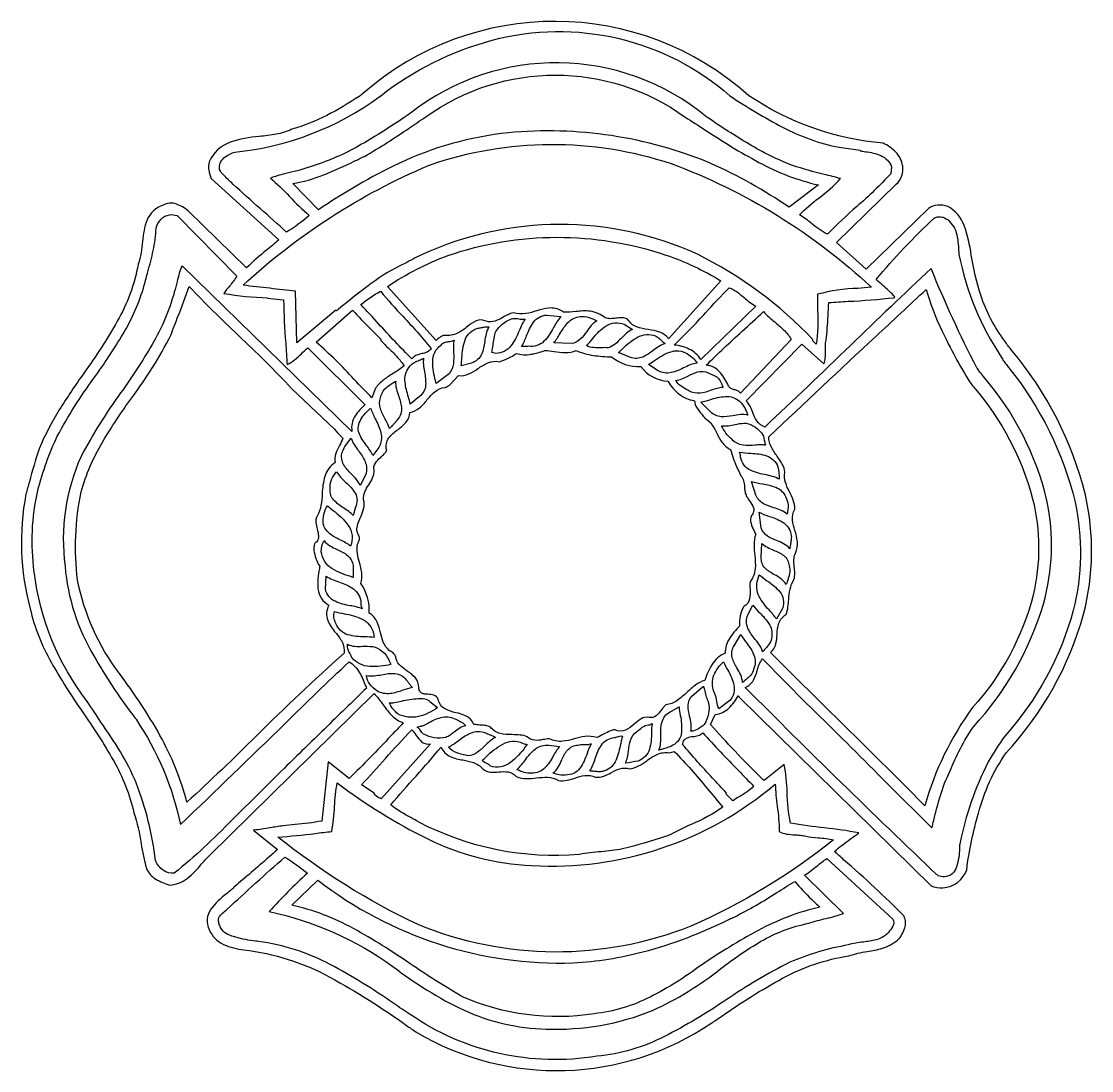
# Model space of a CAD drawing. Extents: x -4 to 118, y -79 to 10.
# Drawn here: x 39.06 to 46.59, y -23.39 to -16 of the extents above; entities that cross this region are included whole.
import ezdxf

# ---------------------------------------------------------------- set-up
doc = ezdxf.new("R2010")
doc.units = 0
doc.header["$MEASUREMENT"] = 0

msp = doc.modelspace()

# ---------------------------------------------------------------- linework, layer by layer
for points in [[(45.9835, -18.2507, -0.081017), (45.8137, -17.9264, -0.037751), (45.7471, -17.6433, 0.048827), (45.6972, -17.436, 0.184), (45.5828, -17.3013, 0.112595), (45.5115, -17.2925, 0.134211), (45.4453, -17.3163), (45.0084, -17.7423), (44.7988, -17.5558), (45.2194, -17.1448, 0.262311), (45.2643, -17.0169, 0.159825), (45.2155, -16.9187, 0.103456), (45.1268, -16.8562, -0.126701), (44.1817, -16.5215, 0.380061), (41.4626, -16.5087, -0.01646), (41.4399, -16.5264, -0.025001), (41.2109, -16.6611, -0.051918), (40.9659, -16.7582, -0.065471), (40.8559, -16.7927, -0.019828), (40.7361, -16.8091, 0.064841), (40.5316, -16.8492, 0.2043), (40.3834, -16.9883, 0.098983), (40.3809, -17.0453, 0.056127), (40.3983, -17.1053), (40.8734, -17.5368, -0.010477), (40.787, -17.6096, 0.027569), (40.6474, -17.7328), (40.2364, -17.3313, 0.077655), (40.153, -17.2845, 0.21717), (40.0594, -17.2918, 0.21006), (39.9464, -17.3964, 0.073882), (39.9151, -17.547, -0.014877), (39.9044, -17.6275, -0.043389), (39.8839, -17.7083, -0.083836), (39.7373, -18.1099, -0.027369), (39.5032, -18.4728, 0.014238), (39.3291, -18.7326, 0.043984), (39.1883, -19.0068, 0.018741), (39.1181, -19.2399, -0.002342), (39.0944, -19.3253, 0.113451), (39.1244, -20.1338, 0.073237), (39.2716, -20.5109, 0.023484), (39.4922, -20.859, -0.023201), (39.7098, -21.202, -0.073381), (39.8539, -21.5697, -0.042068), (39.9047, -21.787, 0.029539), (39.9424, -21.9617, 0.155731), (40.0084, -22.0367, 0.07992), (40.1043, -22.0788, 0.172065), (40.2295, -22.0326, 0.049228), (40.3285, -21.9331, -0.019725), (40.3834, -21.8733), (41.5444, -20.7313, -0.039089), (41.6083, -20.8103, 0.039234), (41.6698, -20.8863, 0.123949), (41.7499, -20.9368, 0.000945), (41.6618, -21.0292, -0.010187), (41.3688, -21.3288), (41.2218, -21.2118), (41.1769, -21.6283, -0.026352), (40.9881, -21.6534, 0.005546), (40.9033, -21.6623, 0.01411), (40.8126, -21.6763, -0.026724), (40.6964, -21.6922), (40.8638, -21.8297, -0.007622), (40.6174, -22.0433, 0.000344), (40.5644, -22.0883, -0.036987), (40.539, -22.1133, -0.008769), (40.5056, -22.141, 0.072732), (40.3965, -22.2486, 0.284811), (40.3834, -22.3932, 0.185066), (40.4855, -22.4972, 0.085042), (40.6284, -22.5348, -0.09555), (41.2337, -22.7279, -0.031132), (41.7733, -23.0684, 0.000483), (41.8384, -23.1132, 0.291379), (43.9209, -23.0493, 0.000771), (43.9906, -23.0023, -0.027966), (44.4197, -22.735, -0.089803), (44.8859, -22.5783, -0.050503), (45.0154, -22.5473, 0.03766), (45.1221, -22.5238, 0.091111), (45.2289, -22.4667, 0.128683), (45.2789, -22.381, 0.19245), (45.2738, -22.2993, 0.022005), (44.8484, -21.9005, -0.000468), (44.7838, -21.8433, -0.026009), (44.8977, -21.7541, 0.00617), (44.9553, -21.7113, 0.019501), (44.7139, -21.6769, -0.01799), (44.4749, -21.6432, -0.045023), (44.4511, -21.4272, 0.038154), (44.4313, -21.2308), (44.2884, -21.3438, 0.000076), (44.2648, -21.3203, -0.019944), (43.9114, -20.9477), (43.9454, -20.8783, 0.181751), (44.0407, -20.8332, 0.078673), (44.1074, -20.7463, -0.048701), (44.1111, -20.7505, -0.152767), (44.1128, -20.7558), (45.4644, -22.0842, 0.126087), (45.5474, -22.0992, 0.296745), (45.7148, -21.9713, -0.041185), (45.7983, -21.5721, -0.089058), (45.9923, -21.1484, 0.119103), (46.5374, -20.1714, 0.118808), (46.55, -19.3312, 0.113757), (46.0305, -18.3128, -0.020532)], [(40.4569, -17.0414, -0.270393), (40.4877, -16.9594, -0.09692), (40.5644, -16.9189, 0.13468), (41.5862, -16.5258, 0.006973), (41.5885, -16.524, -0.101819), (42.3751, -16.1311, -0.249968), (44.0484, -16.5224, 0.025388), (44.4187, -16.7429, 0.072725), (44.8179, -16.8848), (44.9649, -16.9052), (44.9649, -16.9093, 0.007129), (45.0029, -16.9157, -0.067028), (45.1107, -16.9425, -0.207748), (45.1854, -17.0223), (45.1799, -17.0713, -0.027554), (44.941, -17.3023, 0.019215), (44.7348, -17.4973, -0.050231), (44.6221, -17.4203, 0.028868), (44.5388, -17.3598, -0.035335), (44.6745, -17.2419, 0.044576), (44.8274, -17.1053, 0.006361), (44.7118, -17.0753, -0.021533), (44.4898, -17.0128, -0.042896), (44.1835, -16.8629, -0.014093), (43.8943, -16.6779, 0.000014), (43.8852, -16.6719, 0.353044), (41.8006, -16.6445, -0.005119), (41.7683, -16.6667, 0.000014), (41.7597, -16.6724, -0.017096), (41.4568, -16.8637, -0.053787), (41.1374, -17.0073, -0.03755), (40.9604, -17.0606, 0.021888), (40.8148, -17.1012, -0.022429), (40.9484, -17.2304, 0.024205), (41.0884, -17.3653, -0.040033), (40.9278, -17.4823, 0.005807), (40.7447, -17.318, -0.006387), (40.5508, -17.1437, -0.016099), (40.4849, -17.0789, -0.094328)], [(44.4653, -17.3068, 0.043773), (43.9143, -16.9984, 0.12303), (42.4878, -16.7828, 0.083784), (41.7192, -16.9983, 0.03933), (41.1524, -17.3258), (40.9714, -17.1394, 0.056893), (41.1914, -17.0783, 0.018387), (41.4047, -16.9828, -0.001961), (41.4763, -16.9488, 0.020922), (41.7933, -16.7477, -0.002959), (41.9083, -16.6708, -0.322998), (43.734, -16.6723, -0.002857), (43.872, -16.7608, 0.022806), (44.2526, -16.9913, 0.066234), (44.6709, -17.1502)], [(41.9269, -17.0128, 0.015779), (41.9342, -17.0102, -0.165546), (43.6347, -16.9996, -0.099408), (45.0438, -17.8703, -0.005844), (44.9491, -17.8779, 0.05464), (44.6654, -17.9193, 0.01019), (44.6659, -18.0343, -0.04589), (44.6559, -18.2718), (44.6273, -18.2418), (44.6314, -18.2378, 0.087466), (43.8209, -17.6381, 0.217993), (41.8776, -17.6418, 0.012746), (41.7608, -17.7028, 0.052682), (41.523, -17.8446, 0.015207), (41.2936, -18.0254, -0.000055), (41.2803, -18.0363), (41.2749, -18.0322), (41.0013, -18.2623), (40.9904, -17.8988, 0.006166), (40.8115, -17.8778, -0.007259), (40.6229, -17.8553, -0.085882)], [(45.9824, -21.0305, 0.015808), (45.8659, -21.2118, 0.067042), (45.6658, -21.7902, 0.003596), (45.6639, -21.8188, -0.067129), (45.6442, -21.951, -0.126356), (45.6135, -21.9996, -0.177775), (45.5583, -22.0203, -0.083272), (45.5134, -22.0148, -0.006835), (44.1564, -20.6878, 0.164305), (44.2143, -20.6371, 0.062635), (44.24, -20.5704, -0.02765), (44.2548, -20.5257, -0.086286), (44.2789, -20.4863), (44.5824, -20.7953, -0.005252), (45.092, -21.3004, 0.002981), (45.4698, -21.6773, 0.001186), (45.4832, -21.6237, -0.014306), (45.53, -21.4486, -0.041372), (45.5964, -21.2798, -0.054205), (45.7617, -20.9651, 0.113739), (46.2548, -20.1006, 0.120257), (46.2795, -19.3727, 0.120115), (45.8334, -18.4991, -0.004887), (45.8033, -18.4612, -0.033212), (45.7863, -18.437, -0.023029), (45.4644, -17.7382, 0.003422), (44.8972, -18.2793, -0.003801), (44.2938, -18.8543, -0.157676), (44.238, -18.8111, -0.060214), (44.2096, -18.7516, 0.029877), (44.1908, -18.7078, 0.088158), (44.1618, -18.6692), (44.5538, -18.2718), (44.7103, -18.4093, 0.082388), (44.7194, -18.3678, 0.021469), (44.7203, -18.3196, -0.013392), (44.7207, -18.2796, -0.044993), (44.7253, -18.2418, 0.023006), (44.7388, -18.0725, -0.006871), (44.7444, -17.9778, -0.002235), (44.8795, -17.9693, 0.014561), (45.2044, -17.9438), (45.2099, -17.9383, 0.028739), (45.1244, -17.8575, -0.008687), (45.0778, -17.8158, -0.031616), (45.4848, -17.3843, -0.175093), (45.5195, -17.3741, -0.06929), (45.5583, -17.3803, -0.112998), (45.6042, -17.4179, -0.058534), (45.6359, -17.4687, -0.04978), (45.6514, -17.5347, -0.018103), (45.6573, -17.5999, 0.006498), (45.6604, -17.6402, 0.097507), (45.9598, -18.3643, 0.043618), (45.9774, -18.392, 0.005638), (46.0118, -18.4381, -0.110967), (46.4773, -19.3829, -0.115433), (46.4642, -20.1468, -0.11715)], [(42.3338, -18.1098, 0.214035), (42.2623, -18.107, 0.072277), (42.2008, -18.1474, -0.057609), (42.1324, -18.1935, -0.14113), (42.0393, -18.2095, 0.134196), (42.0219, -18.2142, 0.042403), (42.0027, -18.2265, 0.027593), (41.9808, -18.2449), (41.6383, -17.8648, -0.05611), (42.0635, -17.6468, -0.164796), (43.5971, -17.6432, -0.05781), (43.9849, -17.8253), (43.6174, -18.2323, 0.147657), (43.552, -18.1858, 0.048894), (43.4738, -18.1686, -0.05821), (43.3917, -18.1495, -0.176517), (43.3288, -18.0948, 0.111075), (43.2881, -18.0856, 0.034532), (43.2451, -18.0885, -0.028538), (43.2068, -18.0914, -0.095253), (43.1709, -18.0853, 0.136956), (43.065, -18.0389, 0.061899), (42.9653, -18.0416, -0.044795), (42.8769, -18.0458, 0.014451), (42.8726, -18.042, 0.020435), (42.8688, -18.0391, 0.060589), (42.8655, -18.0372, 0.147153), (42.7738, -18.0164, 0.059812), (42.6895, -18.0358, -0.040572), (42.613, -18.0553, -0.099495), (42.5244, -18.0513, 0.067222), (42.4868, -18.0634, 0.021619), (42.4513, -18.0822, -0.052749), (42.3961, -18.1086, -0.153006)], [(41.2708, -19.1048, 0.178241), (41.1974, -19.2022, 0.059819), (41.1793, -19.3222, -0.028171), (41.1702, -19.406, -0.092302), (41.1429, -19.4818, 0.148261), (41.1345, -19.5263, 0.045651), (41.1439, -19.5722, -0.056435), (41.1532, -19.6203, -0.191452), (41.1392, -19.6638, -0.009183), (41.1367, -19.6654, 0.03683), (41.1294, -19.6705, 0.122486), (41.1238, -19.6778, 0.081597), (41.1211, -19.721, 0.109967), (41.1619, -19.8343, -0.000919), (41.1592, -19.8511, 0.073098), (41.1494, -19.9939, 0.240061), (41.2259, -20.1093, 0.212414), (41.2178, -20.2162, 0.08135), (41.272, -20.3, -0.051912), (41.319, -20.367, -0.159067), (41.3334, -20.4468, 0.013786), (40.7168, -21.0285, -0.009505), (40.2268, -21.4962, 0.064293), (40.0373, -21.0251, 0.035254), (39.7518, -20.5898, -0.114716), (39.4578, -19.9323, -0.081739), (39.4823, -19.3103, -0.065109), (39.6326, -18.961, -0.022472), (39.8389, -18.6488, 0.042114), (40.1139, -18.2078, -0.009522), (40.1663, -18.0714, 0.021787), (40.2418, -17.8648, 0.013293), (40.588, -18.2081, -0.015299), (40.9659, -18.5848), (41.2654, -18.8693, 0.01651), (41.3095, -18.9181, -0.001749), (41.3239, -18.9333, -0.037008), (41.3007, -18.9841, 0.044045), (41.2754, -19.0407, 0.123626)], [(41.8234, -18.3603), (41.8098, -18.3752, -0.010062), (41.5763, -18.1273, 0.003773), (41.4518, -17.9928, -0.054341), (41.5893, -17.8988, 0.012402), (41.7482, -18.0766, -0.019035), (41.9459, -18.3017, -0.155431), (41.9175, -18.327, -0.055286), (41.8816, -18.3374, 0.031124), (41.8519, -18.345, 0.086764)], [(44.0434, -17.8743, -0.073277), (44.0991, -17.9034, -0.024525), (44.1481, -17.9428, 0.015107), (44.187, -17.9749, 0.044706), (44.2299, -18.0023), (43.8433, -18.3793, 0.151017), (43.7603, -18.3053, 0.086217), (43.6568, -18.2772, 0.019421), (43.8771, -18.0497, -0.011633)], [(44.4449, -20.1733, 0.046422), (44.4571, -20.1211, 0.015917), (44.4626, -20.0688, -0.032315), (44.4718, -19.9966, -0.09352), (44.4994, -19.9283, 0.06481), (44.5047, -19.8811, 0.023963), (44.5016, -19.8367, -0.033284), (44.4989, -19.7886, -0.098072), (44.5089, -19.7418, 0.138775), (44.523, -19.66, 0.050912), (44.5054, -19.5835, -0.053807), (44.4884, -19.5088, -0.154682), (44.5048, -19.4328, 0.092459), (44.494, -19.369, 0.031847), (44.4681, -19.3112, -0.043052), (44.4398, -19.2454, -0.124325), (44.4354, -19.1728, 0.106361), (44.4168, -19.1149, 0.031863), (44.3811, -19.0609, -0.040723), (44.3401, -18.9971, -0.125274), (44.3224, -18.9238, -0.003207), (45.0745, -18.2173, 0.000732), (45.4304, -17.8852, 0.04959), (45.5401, -18.174, 0.031191), (45.7393, -18.5413, 0.020657), (45.7652, -18.5739, -0.113187), (46.179, -19.3598, -0.11863), (46.1827, -20.0374, -0.121985), (45.7559, -20.8297, 0.089576), (45.4208, -21.5207, 0.003338), (44.7101, -20.8147, -0.000972), (44.3333, -20.4428, 0.158951), (44.3709, -20.3841, 0.051071), (44.3808, -20.3138, -0.064874), (44.3933, -20.2354, -0.18854)], [(41.5539, -18.5808), (41.5294, -18.6488, -0.006862), (41.404, -18.5187, 0.027646), (41.1374, -18.2568), (41.3933, -18.0322, 0.016386), (41.5162, -18.1598, -0.005571), (41.5934, -18.2378), (41.5893, -18.2418, 0.018432), (41.651, -18.3047, -0.015449), (41.7079, -18.3621, -0.049526), (41.7554, -18.4242, -0.037125), (41.6807, -18.4759, 0.024597), (41.6119, -18.5221, 0.076574)], [(42.7599, -18.0663), (42.8579, -18.0758, 0.042628), (42.8078, -18.1534, -0.07202), (42.7397, -18.2509, -0.23901), (42.6314, -18.2859, -0.045187), (42.6031, -18.2867, 0.031614), (42.5829, -18.2868, 0.041634), (42.6178, -18.2121, -0.068824), (42.6672, -18.1156, -0.224953)], [(44.0393, -18.5658, 0.072475), (43.9813, -18.4719, 0.197958), (43.8814, -18.4188, -0.011134), (44.1346, -18.1802, 0.00429), (44.2843, -18.0418, 0.035739), (44.3636, -18.1145, -0.022155), (44.4265, -18.1703, -0.063077), (44.4803, -18.2378), (44.1223, -18.6148, 0.121517), (44.1029, -18.5998, 0.038243), (44.0794, -18.5914, -0.050049), (44.0553, -18.5825, -0.180086)], [(42.3529, -18.1493, 0.081625), (42.3326, -18.1987, 0.025186), (42.3227, -18.2533, -0.073806), (42.3009, -18.3415, -0.206789), (42.2304, -18.4038), (42.1569, -18.4242, 0.014509), (42.1624, -18.3672, -0.072987), (42.1843, -18.2407, -0.250445), (42.2753, -18.1588, 0.027341), (42.3004, -18.1541, -0.024309), (42.3258, -18.1493, -0.067281)], [(42.3869, -18.2418, -0.049084), (42.397, -18.1922, -0.132307), (42.4223, -18.1547, -0.10923), (42.4912, -18.1013, -0.195066), (42.5734, -18.0948), (42.6074, -18.0948, 0.039757), (42.5848, -18.1338, 0.011528), (42.5646, -18.1782, -0.069028), (42.507, -18.2834, -0.2249), (42.4019, -18.3358), (42.3733, -18.3303, -0.004417), (42.3795, -18.2905, 0.006038)], [(42.9953, -18.0758, -0.137527), (43.1124, -18.1057, 0.078855), (43.0727, -18.1396, 0.025712), (43.0408, -18.1813, -0.053321), (42.9954, -18.2364, -0.161131), (42.9314, -18.2663), (42.8089, -18.2623, 0.040136), (42.8526, -18.1977, -0.058412), (42.9088, -18.119, -0.17745)], [(43.3043, -18.1302), (43.3628, -18.1683, 0.093495), (43.3201, -18.1934, 0.02784), (43.2824, -18.23, -0.032299), (43.2406, -18.2699, -0.104466), (43.1913, -18.2963, 0.028183), (43.1439, -18.296, -0.030221), (43.089, -18.2953, -0.105064), (43.0389, -18.2813, 0.019739), (43.0843, -18.2308, -0.078093), (43.1765, -18.1422, -0.234172)], [(43.5098, -18.2078, -0.091668), (43.5392, -18.2216, -0.034699), (43.5627, -18.2415, 0.044059), (43.5929, -18.2663, 0.064956), (43.5489, -18.2872, 0.020234), (43.5077, -18.3161, -0.063132), (43.4347, -18.3614, -0.185298), (43.3479, -18.3643), (43.2648, -18.3303, 0.00219), (43.281, -18.3146, -0.058171), (43.3829, -18.2299, -0.209342)], [(42.0739, -18.4773), (41.9813, -18.5467, 0.001898), (41.9769, -18.5286, -0.065699), (41.9566, -18.3947, -0.254835), (42.0153, -18.2772, -0.138832), (42.0404, -18.2584, -0.061752), (42.0674, -18.2529, 0.02795), (42.0873, -18.2497, 0.071344), (42.1079, -18.2418, 0.058893), (42.1029, -18.2826, 0.015684), (42.1037, -18.3289, -0.042094), (42.1023, -18.4092, -0.154617)], [(43.8719, -20.6388, 0.097087), (43.8056, -20.6717, 0.029104), (43.7464, -20.7225, -0.038796), (43.6778, -20.78, -0.12892), (43.5983, -20.8103, 0.057931), (43.5814, -20.8268, 0.016245), (43.5655, -20.8474, -0.069943), (43.5301, -20.8876, -0.234825), (43.4799, -20.8987, 0.176596), (43.4234, -20.9093, 0.052179), (43.3744, -20.9462, -0.076426), (43.3145, -20.9884, -0.2262), (43.2403, -20.9858, 0.099556), (43.226, -20.9871, 0.038248), (43.2074, -20.9936, 0.019369), (43.1628, -21.0156, -0.023002), (43.1124, -21.0403, 0.105917), (43.0281, -21.0328, 0.041377), (42.9524, -21.0499, -0.052873), (42.8696, -21.0672, -0.132033), (42.7789, -21.0498, 0.035035), (42.7327, -21.0553, -0.063928), (42.6748, -21.0601, -0.187226), (42.6224, -21.0348, 0.071741), (42.5718, -21.0229, 0.02166), (42.5172, -21.0202, -0.056391), (42.432, -21.0121, -0.18025), (42.3624, -20.9668, 0.092897), (42.3299, -20.9562, 0.024724), (42.2917, -20.9527, -0.036986), (42.2454, -20.9477, 0.182341), (42.193, -20.8896, 0.063525), (42.1207, -20.8657, -0.07533), (42.0444, -20.8393, -0.206081), (41.9949, -20.7708, 0.22097), (41.9648, -20.7424, 0.070027), (41.9235, -20.7362, -0.022898), (41.9001, -20.7342, -0.083634), (41.8799, -20.7281, -0.14817), (41.8653, -20.714, -0.116323), (41.8588, -20.6878, 0.18796), (41.8332, -20.6177, 0.066392), (41.7771, -20.5722, -0.044774), (41.7297, -20.5361, -0.141695), (41.6998, -20.4865, -0.009487), (41.6984, -20.4801, 0.10536), (41.6897, -20.4577, 0.081935), (41.6781, -20.4453, 0.026628), (41.664, -20.4357, -0.026989), (41.6508, -20.4267, -0.127686), (41.6089, -20.3701, -0.044156), (41.5896, -20.3035, 0.054778), (41.5664, -20.2278, 0.144014), (41.5104, -20.1637, 0.163048), (41.4518, -19.9568, 0.097921), (41.4571, -19.8786, 0.037928), (41.4414, -19.8081, -0.032178), (41.427, -19.7452, -0.089687), (41.4286, -19.6787, -0.050863), (41.4312, -19.6712, -0.015785), (41.4348, -19.6637, 0.035566), (41.4403, -19.6518, 0.101903), (41.4423, -19.6383, 0.072761), (41.4392, -19.6256, 0.01848), (41.4332, -19.6118, -0.018712), (41.4269, -19.5976, -0.070117), (41.4235, -19.584, -0.095172), (41.4298, -19.5362, -0.030452), (41.4483, -19.4903, 0.045779), (41.4707, -19.4312, 0.126617), (41.4709, -19.3648, -0.132695), (41.4793, -19.3107, -0.041853), (41.5066, -19.2614, 0.038131), (41.5337, -19.2131, 0.117346), (41.5444, -19.1592, -0.216861), (41.5535, -19.1077, -0.064775), (41.5909, -19.0677, 0.027224), (41.6162, -19.0432, 0.100721), (41.6329, -19.0163, -0.225429), (41.6475, -18.9309, -0.077811), (41.7103, -18.8731, 0.057435), (41.768, -18.8227, 0.179598), (41.7948, -18.7523, 0.142186), (41.8641, -18.7201, 0.046659), (41.9166, -18.6639, -0.050318), (41.971, -18.6061, -0.151983), (42.0439, -18.5753, 0.046437), (42.0579, -18.5698, 0.020532), (42.0739, -18.5603), (42.1378, -18.4923, 0.137514), (42.2101, -18.4805, 0.043672), (42.2749, -18.4426, -0.050839), (42.3456, -18.4023, -0.153914), (42.4264, -18.3943, 0.089916), (42.5448, -18.3358, 0.125043), (42.6474, -18.3424, 0.056763), (42.7449, -18.3153, -0.030009), (42.8106, -18.3223, 0.034446), (42.8898, -18.3302, 0.114565), (42.9654, -18.3153, 0.072591), (43.0876, -18.3501, 0.029027), (43.2158, -18.3603, 0.183409), (43.4214, -18.4283, 0.22511), (43.6119, -18.5318, 0.095299), (43.6914, -18.6224, 0.125678), (43.7984, -18.6692, 0.115099), (43.8162, -18.72, 0.061914), (43.8512, -18.7632, 0.049144), (43.8719, -18.7917, -0.108885), (43.9241, -18.8401, -0.041464), (43.9566, -18.8984, 0.047655), (43.9922, -18.9611, 0.118936), (44.0529, -19.0122, 0.05134), (44.0948, -19.1313, 0.014239), (44.1264, -19.1973, -0.128019), (44.1452, -19.2334, -0.041982), (44.1507, -19.274, 0.020855), (44.1539, -19.3031, 0.065354), (44.1618, -19.3307, 0.066631), (44.1723, -19.3535, 0.019035), (44.1877, -19.376, -0.08845), (44.2147, -19.4241, -0.126825), (44.2151, -19.4499, -0.119249), (44.1999, -19.4777, 0.157059), (44.1969, -19.533, 0.054544), (44.2174, -19.5832, -0.015434), (44.2299, -19.6098, 0.079541), (44.2182, -19.6853, 0.02792), (44.2231, -19.7591, -0.052179), (44.2264, -19.8534, -0.146021), (44.1904, -19.9432, 0.030001), (44.1904, -19.996, -0.069285), (44.1871, -20.0648, -0.207698), (44.1468, -20.1188, 0.095071), (44.1206, -20.183, 0.070979), (44.1169, -20.2563, 0.06964), (44.0454, -20.3434, 0.134162), (44.0148, -20.4468, 0.15258), (43.9214, -20.528, 0.06801)], [(41.8629, -18.6393), (41.7989, -18.6937, 0.026891), (41.7827, -18.6297, -0.064804), (41.7615, -18.5242, -0.204977), (41.7989, -18.4242, -0.090537), (41.8286, -18.3995, -0.033387), (41.8621, -18.3838, 0.026024), (41.8928, -18.3698, 0.078898), (41.8911, -18.4144, 0.020717), (41.8986, -18.4647, -0.066452), (41.907, -18.5591, -0.223433)], [(43.7494, -18.3398, -0.087174), (43.7877, -18.3677, -0.034493), (43.8188, -18.4038, 0.059947), (43.7691, -18.4172, 0.019016), (43.7211, -18.4387, -0.061688), (43.6358, -18.4713, -0.178263), (43.5439, -18.4583), (43.4758, -18.4133, 0.009584), (43.5116, -18.3898, -0.066165), (43.6254, -18.3269, -0.242151)], [(43.8964, -18.4732), (43.9508, -18.4977, -0.11254), (43.9797, -18.5296, -0.040834), (43.9958, -18.565, 0.005411), (43.9998, -18.5753, 0.056659), (43.9579, -18.5823, 0.017655), (43.9159, -18.5958, -0.057226), (43.8391, -18.6162, -0.163414), (43.7589, -18.5998, 0.003446), (43.7454, -18.5921, -0.033436), (43.702, -18.5649, -0.098537), (43.6664, -18.5263, 0.082213), (43.71, -18.5157, 0.024825), (43.7527, -18.4952, -0.06041), (43.821, -18.4662, -0.176282)], [(41.5893, -18.6488, -0.183205), (41.6283, -18.5791, -0.052616), (41.6968, -18.5318, 0.0858), (41.701, -18.5853, 0.026398), (41.7174, -18.6386, -0.077932), (41.7382, -18.7261, -0.219908), (41.7009, -18.8108, -0.053043), (41.688, -18.828, -0.015312), (41.6718, -18.8446, 0.021388), (41.6519, -18.8652, 0.052485), (41.6402, -18.8332, 0.01361), (41.6222, -18.7983, -0.048672), (41.5885, -18.7244, -0.178737)], [(43.9114, -18.7468), (43.8433, -18.6788, 0.023848), (43.9067, -18.6622, -0.059888), (44.016, -18.6391, -0.207325), (44.1169, -18.6733, -0.077241), (44.1523, -18.7203, -0.030916), (44.1754, -18.7713, 0.081619), (44.1229, -18.7671, 0.025684), (44.0692, -18.7744, -0.062629), (43.9875, -18.7814, -0.180265)], [(41.4518, -18.8013, -0.070251), (41.4823, -18.7585, -0.025692), (41.5199, -18.7223, 0.036435), (41.5527, -18.7969, -0.05999), (41.5923, -18.8952, -0.193171), (41.5784, -18.9973), (41.5349, -19.0558, 0.050374), (41.5146, -19.0178, 0.015165), (41.4883, -18.9809, -0.078144), (41.4385, -18.8975, -0.236579)], [(44.0638, -18.9428, -0.076383), (44.0204, -18.8969, -0.037596), (43.9903, -18.8448, 0.068392), (44.0383, -18.8451, 0.024018), (44.0839, -18.8366, -0.052391), (44.1472, -18.8273, -0.144169), (44.2108, -18.8448, -0.138889), (44.2843, -18.9183, 0.008417), (44.292, -18.9548, -0.005363), (44.2979, -18.9823, 0.059445), (44.2651, -18.9795, 0.015084), (44.2266, -18.9816, -0.05503), (44.141, -18.9815, -0.176438)], [(41.3198, -19.0313, -0.008969), (41.3389, -18.9918), (41.3824, -18.9333, 0.056622), (41.4044, -18.9779, 0.017805), (41.4335, -19.0199, -0.059864), (41.4809, -19.097, -0.17749), (41.4859, -19.1878), (41.4464, -19.2668, 0.072672), (41.4194, -19.2229, 0.023209), (41.3839, -19.1843, -0.069235), (41.3301, -19.1183, -0.194984)], [(44.3864, -19.1347, -0.055418), (44.3959, -19.2218, 0.059766), (44.3467, -19.202, 0.017534), (44.2916, -19.189, -0.084383), (44.1806, -19.1525, -0.253185), (44.1223, -19.0503), (44.1169, -19.0313, 0.028657), (44.1967, -19.0394, -0.073401), (44.307, -19.0568, -0.213181)], [(41.3974, -19.4777, 0.04836), (41.3662, -19.4497, 0.014296), (41.3297, -19.4241, -0.063599), (41.2603, -19.3688, -0.227105), (41.2354, -19.2913, -0.127747), (41.2456, -19.2234, -0.080623), (41.2803, -19.1688, 0.064196), (41.3091, -19.2081, 0.018703), (41.3463, -19.2448, -0.079491), (41.4121, -19.3204, -0.25424), (41.4124, -19.4178)], [(44.4504, -19.4668, 0.076661), (44.4053, -19.4395, 0.025753), (44.3559, -19.4221, -0.056763), (44.2851, -19.394, -0.150486), (44.2299, -19.3348), (44.1999, -19.2368, 0.043164), (44.2791, -19.2551, -0.060622), (44.3719, -19.2788, -0.185451), (44.4408, -19.3443, -0.199452)], [(41.3783, -19.6928, 0.042554), (41.3424, -19.6687, 0.014226), (41.3042, -19.6489, -0.057089), (41.2336, -19.6073, -0.156024), (41.1864, -19.5363, -0.167704), (41.2164, -19.4083, 0.009984), (41.2555, -19.4409, -0.074778), (41.3629, -19.5471, -0.260606)], [(44.4694, -19.7118, 0.099462), (44.426, -19.6759, 0.034389), (44.3757, -19.6534, -0.060155), (44.3131, -19.6231, -0.16215), (44.2693, -19.5648), (44.2544, -19.4532, 0.048251), (44.3331, -19.486, -0.073193), (44.4272, -19.5287, -0.214096), (44.4803, -19.6193, -0.050005), (44.4794, -19.6533, -0.01843), (44.4741, -19.6851, 0.013945)], [(41.3974, -19.8303), (41.3974, -19.9133, 0.001036), (41.3806, -19.9078, -0.068035), (41.2477, -19.8512, -0.229784), (41.1728, -19.7323, -0.118832), (41.1919, -19.6533, 0.095164), (41.2333, -19.6898, 0.028944), (41.2846, -19.7163, -0.063875), (41.3567, -19.7578, -0.192421)], [(44.2693, -19.7717), (44.2734, -19.6737, 0.071336), (44.3121, -19.7011, 0.022389), (44.3563, -19.7213, -0.070085), (44.4271, -19.7591, -0.205778), (44.4653, -19.8303, -0.134408), (44.4679, -19.8858, -0.036863), (44.4513, -19.9433, 0.004517), (44.4449, -19.9623, 0.104699), (44.4091, -19.9233, 0.031613), (44.3621, -19.8938, -0.073006), (44.2964, -19.8478, -0.215921)], [(41.4614, -20.1338, 0.043862), (41.3766, -20.1124, -0.07045), (41.2696, -20.0815, -0.223114), (41.2014, -19.9963), (41.2068, -19.9038, 0.053618), (41.2513, -19.9282, 0.016449), (41.3007, -19.9471, -0.075132), (41.3983, -19.9932, -0.215725), (41.4518, -20.0902, 0.118357), (41.4517, -20.1062, 0.042399), (41.4567, -20.1209, -0.029584)], [(44.4204, -20.1283), (44.3769, -20.2073, 0.032096), (44.3242, -20.1421, -0.066713), (44.2544, -20.0472, -0.195831), (44.2448, -19.9283), (44.2544, -19.8942, 0.027921), (44.3094, -19.9365, -0.07459), (44.3994, -20.0147, -0.249621)], [(41.2749, -20.2372, -0.063106), (41.262, -20.1966, -0.133666), (41.2654, -20.1528, 0.020728), (41.3346, -20.1691, -0.067519), (41.4596, -20.2067, -0.219247), (41.5403, -20.3053, -0.037005), (41.5435, -20.3263, 0.008891), (41.5444, -20.3352, 0.019387), (41.4797, -20.3316, -0.071237), (41.3604, -20.3169, -0.229238)], [(44.3428, -20.3298, -0.118793), (44.3272, -20.3775, -0.044575), (44.2968, -20.4164, 0.009711), (44.2789, -20.4373, 0.101142), (44.2601, -20.3932, 0.026899), (44.2273, -20.3499, -0.070158), (44.1755, -20.2725, -0.210592), (44.1754, -20.1773), (44.2108, -20.1093, 0.029696), (44.2584, -20.1624, -0.053491), (44.3227, -20.2389, -0.190112)], [(44.0774, -20.3938), (44.1264, -20.3148, 0.040664), (44.1674, -20.3771, -0.069715), (44.2177, -20.46, -0.199062), (44.2149, -20.5598, -0.131922), (44.1946, -20.6012, -0.043725), (44.1605, -20.6334, 0.016216), (44.1373, -20.6537, 0.095024), (44.1243, -20.5996, 0.030523), (44.098, -20.5497, -0.072495), (44.064, -20.4761, -0.202755)], [(41.5988, -20.4332, -0.116098), (41.6313, -20.4657, -0.035441), (41.6524, -20.5051, 0.020737), (41.6628, -20.5258, -0.068513), (41.5141, -20.5401, -0.219049), (41.3879, -20.4768, 0.018694), (41.3774, -20.4553, -0.039226), (41.3624, -20.4221, -0.110497), (41.3579, -20.3842, 0.100699), (41.4082, -20.3978, 0.030569), (41.4629, -20.3981, -0.052888), (41.5349, -20.4005, -0.161132)], [(44.0488, -20.7803), (43.9699, -20.8388, -0.039659), (43.9565, -20.7867, 0.063562), (43.9359, -20.7163, -0.191928), (43.9362, -20.6018, -0.112998), (44.0039, -20.5067, 0.02522), (44.0333, -20.5667, -0.073888), (44.0769, -20.6717, -0.232847)], [(41.5648, -20.7123, -0.086948), (41.5148, -20.6646, -0.154744), (41.4913, -20.6047, 0.065446), (41.5442, -20.6059, 0.020342), (41.5982, -20.5979, -0.067904), (41.6904, -20.59, -0.209164), (41.7703, -20.6333, -0.015131), (41.7836, -20.6517, 0.017462), (41.7972, -20.6703, 0.047223), (41.8139, -20.6878, 0.033797), (41.7462, -20.7079, -0.057331), (41.6575, -20.7313, -0.162555)], [(43.7834, -20.7463), (43.8624, -20.6782, -0.022949), (43.8722, -20.7146, 0.013621), (43.8823, -20.7534, 0.046287), (43.8964, -20.7898, -0.204876), (43.8678, -20.9477, -0.063657), (43.8224, -20.9814, -0.112805), (43.7739, -20.9967, 0.082866), (43.7755, -20.9428, 0.027515), (43.7652, -20.8902, -0.065141), (43.7544, -20.8159, -0.189187)], [(41.7118, -20.8742, -0.032324), (41.6773, -20.8383, -0.08768), (41.6519, -20.7953, 0.076401), (41.6865, -20.7936, 0.011877), (41.738, -20.7837, -0.034501), (41.8518, -20.7656, -0.06503), (41.9015, -20.7681, -0.155764), (41.9364, -20.7858), (41.9908, -20.8293, -0.099493), (41.8564, -20.8926, -0.18009)], [(43.6269, -20.8593), (43.6369, -20.8541), (43.6909, -20.8252, 0.020617), (43.699, -20.8843, -0.068572), (43.708, -21.0038, -0.266895), (43.6473, -21.0947, -0.062374), (43.6172, -21.1088, -0.016401), (43.5814, -21.1194, 0.013493), (43.5493, -21.1287, 0.083367), (43.5611, -21.0792, 0.024566), (43.5624, -21.0249, -0.069286), (43.5698, -20.9338, -0.200083)], [(42.0494, -21.0403, -0.181234), (41.8928, -21.0158, -0.057025), (41.8801, -21.0039, -0.022728), (41.8704, -20.9913, 0.022728), (41.8607, -20.9786, 0.057025), (41.8479, -20.9668, -0.039601), (41.8746, -20.9599, 0.004235), (41.8874, -20.9573, 0.010096), (41.9236, -20.9386, -0.060441), (42.0139, -20.8994, -0.178063), (42.1133, -20.9083, 0.001821), (42.1236, -20.9133, -0.022156), (42.1602, -20.9326, -0.076086), (42.1909, -20.9573, 0.09234), (42.1473, -20.9744, 0.029248), (42.1079, -21.0023, -0.015083), (42.0796, -21.0233, -0.046848)], [(41.8098, -20.9858, -0.047156), (41.8411, -21.0252, 0.077568), (41.8814, -21.0722, 0.234653), (41.9418, -21.0838), (41.5934, -21.4717, -0.046973), (41.5648, -21.4556, -0.140972), (41.5444, -21.4323), (41.4559, -21.3737, 0.009658), (41.6241, -21.189, -0.011196)], [(42.2059, -21.1682, 0.003536), (42.1899, -21.1649, -0.043033), (42.126, -21.1479, -0.127025), (42.0684, -21.1083, 0.041455), (42.1354, -21.0638, -0.063641), (42.2233, -21.0092, -0.189254), (42.3284, -21.0063, 0.058504), (42.3423, -21.0142, 0.016823), (42.3587, -21.0207, -0.020922), (42.3788, -21.0287, -0.061885), (42.3978, -21.0403, 0.06118), (42.358, -21.067, 0.020096), (42.323, -21.0998, -0.04642), (42.2707, -21.1456, -0.14099)], [(43.3138, -21.2213, 0.056437), (43.3272, -21.1788, 0.01768), (43.3345, -21.1334, -0.049325), (43.3494, -21.0603, -0.154709), (43.3914, -21.0008, 0.003992), (43.4028, -20.9914, -0.043615), (43.4425, -20.9618, -0.173313), (43.4853, -20.9518), (43.5003, -20.9423, 0.027077), (43.4963, -21.0069, -0.072467), (43.482, -21.1228, -0.236907), (43.4023, -21.2063, -0.009321)], [(44.2149, -21.3833, -0.055262), (44.1688, -21.423, -0.018247), (44.1171, -21.4557, 0.016719), (44.0679, -21.4867), (44.0189, -21.4377), (44.0243, -21.4323, 0.003053), (43.9247, -21.324, -0.014745), (43.7154, -21.0893, -0.097373), (43.7262, -21.0602, -0.122103), (43.7432, -21.044, -0.101225), (43.7888, -21.033, 0.049239), (43.825, -21.0267, 0.143094), (43.8569, -21.0063, 0.010058), (44.1087, -21.2731, -0.002031)], [(42.3624, -21.2417, 0.063233), (42.3496, -21.2312, 0.017455), (42.3336, -21.2219, -0.014309), (42.3181, -21.2129, -0.045167), (42.3039, -21.2022, 0.004259), (42.332, -21.1769, -0.065621), (42.4499, -21.0862, -0.238747), (42.5884, -21.0797, 0.062418), (42.6005, -21.0845, 0.01858), (42.6141, -21.0876, -0.006074), (42.6224, -21.0893, 0.00161), (42.6084, -21.1069, -0.069158), (42.5044, -21.2165, -0.247256)], [(42.8919, -21.3043, -0.129218), (42.8034, -21.2907, 0.101817), (42.84, -21.2497, 0.031931), (42.8652, -21.1992, -0.075378), (42.9051, -21.129, -0.214178), (42.9804, -21.0947, -0.093768), (42.9995, -21.0902, -0.022302), (43.0231, -21.0898, 0.023252), (43.0493, -21.0892, 0.083994), (43.0729, -21.0838, 0.036287), (43.043, -21.1534, -0.074713), (42.9926, -21.2562, -0.24595)], [(43.1519, -21.2798, -0.049738), (43.1218, -21.2812, -0.017969), (43.0929, -21.2785, 0.018115), (43.0634, -21.2757, 0.043539), (43.0843, -21.2338, 0.013721), (43.1008, -21.1886, -0.073164), (43.1439, -21.0939, -0.212369), (43.2349, -21.0403, 0.048241), (43.2464, -21.0383, 0.016895), (43.2572, -21.0349, -0.04039), (43.2742, -21.0302, -0.101906), (43.2934, -21.0308, 0.025403), (43.2761, -21.0985, -0.067478), (43.2408, -21.2105, -0.227419)], [(43.3424, -21.2608, 0.097225), (43.4061, -21.2402, 0.031668), (43.4629, -21.2036, -0.051574), (43.536, -21.1592, -0.147722), (43.6228, -21.1478), (43.6568, -21.1383, -0.020786), (43.8879, -21.3987, 0.005278), (43.9998, -21.5303, -0.049564), (43.7762, -21.6523, 0.020782), (43.6269, -21.7263, 0.00026), (43.5938, -21.7368, -0.017317), (43.2934, -21.8243, -0.027901), (43.142, -21.8442, 0.02489), (42.9899, -21.8637, -0.142673), (41.8629, -21.6378, 0.009358), (41.8025, -21.604, -0.051584), (41.6628, -21.5153, -0.011749), (41.8393, -21.3114, 0.010995), (42.0153, -21.1083, 0.181718), (42.0812, -21.1745, 0.063614), (42.1693, -21.1986, -0.042929), (42.2449, -21.2173, -0.130105), (42.3093, -21.2608, 0.155578), (42.3643, -21.2845, 0.053216), (42.4232, -21.2829, -0.065606), (42.4873, -21.2823, -0.183134), (42.5448, -21.3152, 0.096119), (42.6169, -21.3298, 0.034441), (42.6874, -21.3249, -0.044463), (42.7653, -21.3205, -0.122846), (42.8429, -21.3438, 0.085985), (42.9024, -21.3415, 0.030438), (42.9577, -21.3258, -0.0515), (43.0276, -21.3079, -0.137432), (43.1029, -21.3193, 0.121799), (43.1594, -21.3127, 0.039655), (43.2115, -21.288, -0.053737), (43.273, -21.2602, -0.15325)], [(42.6523, -21.2907, -0.104346), (42.5999, -21.2868, -0.039804), (42.5535, -21.2683, 0.000372), (42.5489, -21.2662, 0.040478), (42.5809, -21.2335, 0.012747), (42.61, -21.1966, -0.066243), (42.678, -21.1217, -0.200888), (42.7748, -21.0947), (42.8483, -21.1042, 0.045248), (42.8054, -21.1703, -0.068326), (42.7466, -21.2547, -0.2199)], [(44.3673, -21.3683, 0.020806), (44.3815, -21.5232, -0.029653), (44.3959, -21.7018, 0.095317), (44.4476, -21.72, 0.028828), (44.5047, -21.7255, -0.013884), (44.5446, -21.7285, -0.045001), (44.5824, -21.7358, 0.017354), (44.6693, -21.746, -0.027484), (44.7784, -21.7603, -0.064803), (43.7739, -22.3687, -0.195066), (41.8534, -22.3578, -0.058365), (40.8679, -21.7412, 0.017433), (41.1285, -21.7156, -0.00363), (41.2463, -21.7018, 0.030166), (41.2662, -21.5259, -0.026732), (41.2844, -21.3588, 0.046873), (41.9214, -21.7542, 0.104524), (42.6523, -21.9413, 0.193348)], [(45.1949, -22.3197, -0.25791), (45.1953, -22.3694, -0.067751), (45.1635, -22.4126, 0.003843), (45.1554, -22.4218, -0.125284), (45.0772, -22.4649, -0.040534), (44.9879, -22.4801, 0.014393), (44.9336, -22.4874, 0.045219), (44.8818, -22.5007, 0.058397), (44.4694, -22.6232, 0.032322), (44.0211, -22.8882, -0.030668), (43.5891, -23.1448, -0.093865), (43.1124, -23.2847, -0.193756), (41.7989, -22.9907, -0.001959), (41.6828, -22.9134, 0.029909), (41.2345, -22.6381, 0.087447), (40.7318, -22.4762, 0.000899), (40.7107, -22.4736, -0.012995), (40.6385, -22.4635, -0.039046), (40.5698, -22.4463, -0.048768), (40.5152, -22.4272, -0.10174), (40.4718, -22.3932), (40.4718, -22.3932, -0.034402), (40.457, -22.3608, -0.051166), (40.4495, -22.333, -0.142831), (40.4514, -22.3088, -0.067729), (40.4786, -22.2768, -0.026866), (40.5108, -22.2499, -0.010694), (40.9169, -21.8828, -0.036678), (41.0748, -21.9958, 0.020837), (40.8053, -22.2653, -0.103538), (41.6764, -22.6518, 0.0556), (42.1771, -22.9596, 0.104924), (42.7544, -23.0928, 0.106831), (43.5048, -22.9619, 0.061753), (43.9844, -22.6672, -0.030925), (44.2672, -22.475, -0.081833), (44.6028, -22.3483, -0.027567), (44.7258, -22.314, 0.026311), (44.8478, -22.2802), (44.5729, -22.0107, 0.024162), (44.6639, -21.9428, -0.012638), (44.7294, -21.8923)], [(41.1483, -22.0448, 0.174306), (42.9463, -22.6273, 0.047941), (43.4363, -22.5497, 0.050676), (44.0457, -22.3194, -0.000148), (44.0774, -22.3047, 0.026689), (44.3783, -22.1318, -0.005164), (44.5048, -22.0543, 0.02537), (44.6228, -22.1781, -0.005393), (44.6804, -22.2353, 0.069562), (44.2476, -22.399, 0.025194), (43.8474, -22.6423, -0.044183), (43.4877, -22.8674, -0.089432), (43.0933, -22.9853, -0.145084), (42.1623, -22.8628, -0.019993), (41.7971, -22.6327, 0.024191), (41.4001, -22.3856, 0.073316), (40.9659, -22.2217)]]:
    msp.add_lwpolyline(points, format="xyb", close=True)
msp.add_lwpolyline([(40.9128, -21.2553, -0.002707), (40.5448, -21.62, -0.029454), (40.1384, -21.9958, -0.174968), (40.0608, -21.9753, -0.150532), (40.0068, -21.9073, 0.063488), (39.8689, -21.3588, 0.041217), (39.7588, -21.1416, 0.01291), (39.6222, -20.9313, -0.006316), (39.5259, -20.7858, -0.137322), (39.1529, -19.8738, -0.089327), (39.1774, -19.3008, 0.000004), (39.1785, -19.2971, -0.044633), (39.3149, -18.9183, -0.034635), (39.5721, -18.5113, 0.02117), (39.7782, -18.1979, 0.063903), (39.9274, -17.8553, -0.004876), (39.952, -17.7627, 0.015179), (39.9902, -17.6112, 0.042495), (40.0104, -17.4538, -0.139091), (40.0449, -17.3918, -0.169685), (40.1043, -17.3598, -0.102667), (40.1574, -17.3653), (40.5794, -17.7913, -0.038005), (40.5281, -17.8602, 0.024998), (40.4868, -17.9138, 0.036162), (40.7944, -17.9438), (40.7944, -17.9478), (40.9074, -17.9587, 0.015794), (40.9223, -18.2647, -0.00406), (40.9319, -18.4133, 0.069996), (40.9844, -18.3811, 0.021418), (41.0324, -18.3381, -0.02003), (41.0789, -18.2963), (41.4804, -18.6978, -0.000029), (41.4789, -18.6992, 0.066327), (41.4111, -18.7757, 0.175972), (41.3879, -18.885), (40.1928, -17.7185, 0.042589), (40.1733, -17.7707, 0.011924), (40.1578, -17.8305, -0.014858), (40.1384, -17.9043, -0.0664), (39.9819, -18.2743, -0.021742), (39.7607, -18.6144, 0.036407), (39.4823, -19.0612, 0.138682), (39.3694, -19.8343, 0.114837), (39.5728, -20.4656, 0.035791), (39.8442, -20.8786, -0.014439), (39.8689, -20.9123, -0.097749), (40.1819, -21.6528, 0.002793), (40.9164, -20.943, -0.005572), (41.3688, -20.5067, -0.118757), (41.4415, -20.5838, -0.039596), (41.4847, -20.6755, 0.001525), (41.4913, -20.6918, 0.000432), (41.1948, -20.9806, -0.000381), (40.9128, -21.2553)], format="xyb")

doc.saveas('drawing.dxf')
